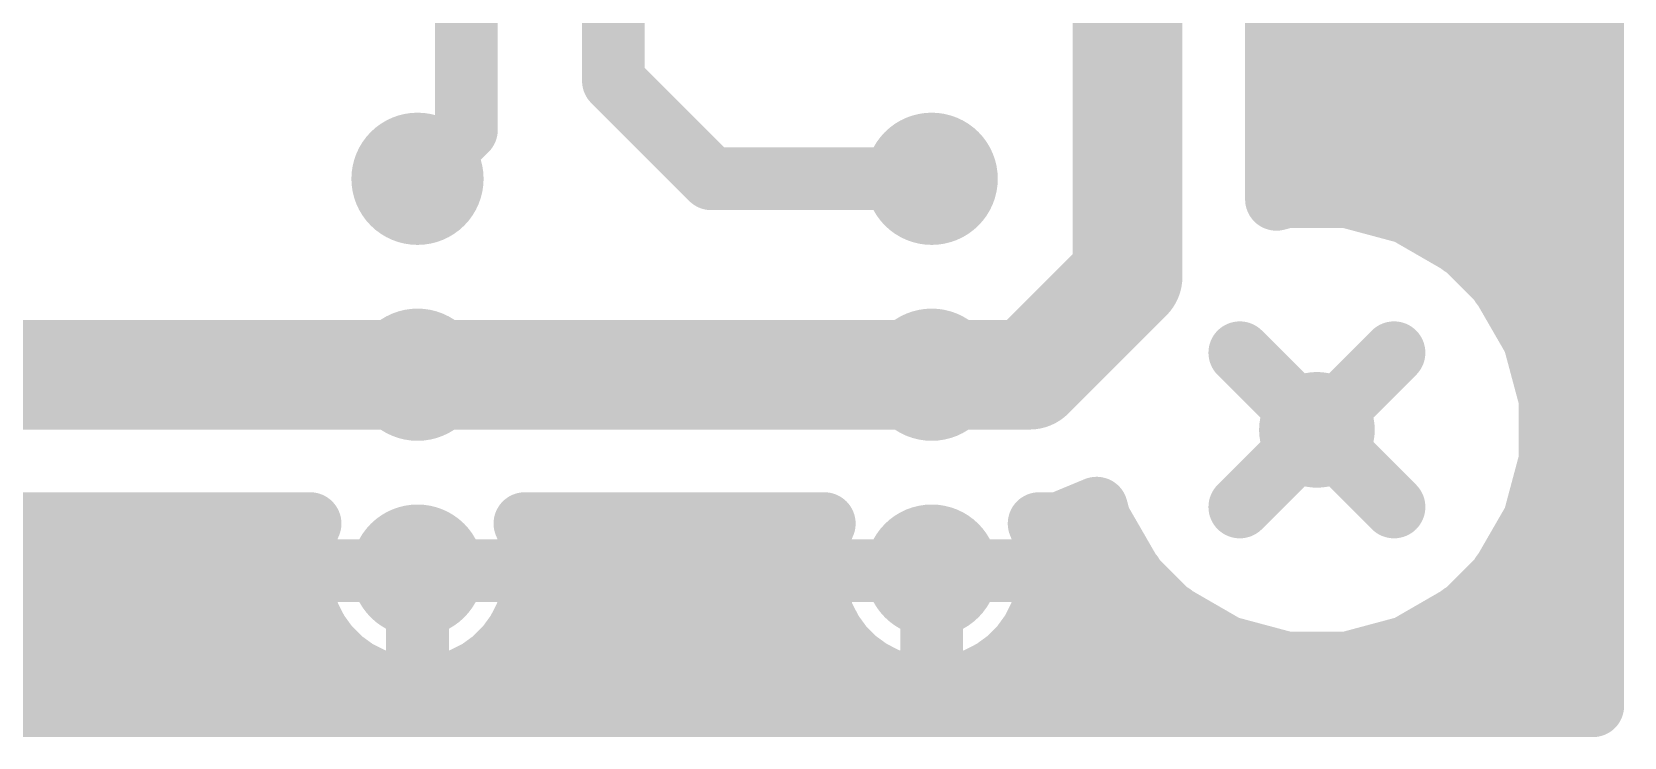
# Model space of a CAD drawing. Extents: x 1 to 49, y 1 to 49.
# Drawn here: x 28.34 to 48.98, y 1.02 to 10.16 of the extents above; entities that cross this region are included whole.
import ezdxf

# ---------------------------------------------------------------- set-up
doc = ezdxf.new("R2010")
doc.units = 0
for name, color, linetype in [('16', 175, 'CONTINUOUS'), ('17', 82, 'CONTINUOUS'), ('18', 82, 'CONTINUOUS')]:
    doc.layers.add(name, color=color, linetype=linetype)

# ---------------------------------------------------------------- blocks, each defined once
blk = doc.blocks.new('ROUNDP')
at = {"const_width": 0.5}
blk.add_lwpolyline([(0, -0.25, 1), (0, 0.25, 1), (0, -0.25)], format="xyb", dxfattribs=at)
blk = doc.blocks.new('ROUNDV')
at = {"const_width": 0.5}
blk.add_lwpolyline([(0, -0.25, 1), (0, 0.25, 1), (0, -0.25)], format="xyb", dxfattribs=at)

msp = doc.modelspace()

# ---------------------------------------------------------------- linework, layer by layer
at = {"layer": '16'}
for points, const_width in [([(48.5776, 48.5776), (48.5776, 1.4224)], 0.8128), ([(44.4754, 7.9884), (44.4754, 41.3415)], 0.8128), ([(42.545, 6.985), (42.545, 40.9575)], 1.4224), ([(33.9725, 24.765), (33.9725, 8.89)], 0.8128), ([(35.8775, 23.8125), (35.8775, 9.525)], 0.8128), ([(44.4754, 10.5664), (48.5776, 10.5664)], 0.8128), ([(44.4754, 9.7536), (48.5776, 9.7536)], 0.8128), ([(35.8775, 9.525), (37.1475, 8.255)], 0.8128), ([(33.9725, 8.89), (33.3375, 8.255)], 0.8128), ([(44.4754, 8.9408), (48.5776, 8.9408)], 0.8128), ([(37.1475, 8.255), (40.005, 8.255)], 0.8128), ([(44.4754, 8.128), (48.5776, 8.128)], 0.8128), ([(44.6021, 8.0224), (44.4754, 7.9884)], 0.8128), ([(45.3979, 8.0224), (44.6021, 8.0224)], 0.8128), ([(46.1666, 7.8164), (45.3979, 8.0224)], 0.8128), ([(46.8558, 7.4185), (46.1666, 7.8164)], 0.8128), ([(41.275, 5.715), (42.545, 6.985)], 1.4224), ([(46.8788, 7.3955), (46.8558, 7.4185)], 0.8128), ([(46.9208, 7.3781), (46.8788, 7.3955)], 0.8128), ([(47.3781, 6.9208), (46.9208, 7.3781)], 0.8128), ([(46.9837, 7.3152), (48.5776, 7.3152)], 0.8128), ([(47.3955, 6.8788), (47.3781, 6.9208)], 0.8128), ([(47.4185, 6.8558), (47.3955, 6.8788)], 0.8128), ([(47.8164, 6.1666), (47.4185, 6.8558)], 0.8128), ([(47.6226, 6.5024), (48.5776, 6.5024)], 0.8128), ([(27.305, 5.715), (33.3375, 5.715)], 1.4224), ([(33.3375, 5.715), (40.005, 5.715)], 1.4224), ([(40.005, 5.715), (41.275, 5.715)], 1.4224), ([(44, 6), (45, 5)], 0.8128), ([(46, 6), (45, 5)], 0.8128), ([(48.0224, 5.3979), (47.8164, 6.1666)], 0.8128), ([(47.9442, 5.6896), (48.5776, 5.6896)], 0.8128), ([(48.0224, 4.6021), (48.0224, 5.3979)], 0.8128), ([(45, 5), (44, 4)], 0.8128), ([(45, 5), (46, 4)], 0.8128), ([(48.0224, 4.8768), (48.5776, 4.8768)], 0.8128), ([(47.8164, 3.8334), (48.0224, 4.6021)], 0.8128), ([(41.659, 3.7846), (42.1429, 3.9851)], 0.8128), ([(42.1429, 3.9851), (42.1836, 3.8334)], 0.8128), ([(47.8782, 4.064), (48.5776, 4.064)], 0.8128), ([(17.6271, 3.7846), (31.9449, 3.7846)], 0.8128), ([(31.9311, 3.7576), (31.8573, 3.5304)], 0.8128), ([(31.9449, 3.7846), (31.9311, 3.7576)], 0.8128), ([(34.7439, 3.7576), (34.7301, 3.7846)], 0.8128), ([(34.7301, 3.7846), (38.6124, 3.7846)], 0.8128), ([(34.8177, 3.5304), (34.7439, 3.7576)], 0.8128), ([(38.5986, 3.7576), (38.5248, 3.5304)], 0.8128), ([(38.6124, 3.7846), (38.5986, 3.7576)], 0.8128), ([(41.4114, 3.7576), (41.3976, 3.7846)], 0.8128), ([(41.3976, 3.7846), (41.659, 3.7846)], 0.8128), ([(41.4852, 3.5304), (41.4114, 3.7576)], 0.8128), ([(42.1836, 3.8334), (42.5815, 3.1442)], 0.8128), ([(47.4185, 3.1442), (47.8164, 3.8334)], 0.8128), ([(31.8573, 3.5304), (31.8199, 3.2944)], 0.8128), ([(34.8551, 3.2944), (34.8177, 3.5304)], 0.8128), ([(38.5248, 3.5304), (38.4874, 3.2944)], 0.8128), ([(41.5226, 3.2944), (41.4852, 3.5304)], 0.8128), ([(17.0937, 3.2512), (31.8199, 3.2512)], 0.8128), ([(31.8199, 3.2944), (31.8199, 3.175)], 0.8128), ([(31.8199, 3.175), (33.3375, 3.175)], 0.8128), ([(33.3375, 3.175), (31.8199, 3.175)], 0.8128), ([(31.8199, 3.175), (31.8199, 3.0556)], 0.8128), ([(33.3375, 3.175), (33.3375, 3.175)], 0.8128), ([(33.3375, 1.6574), (33.3375, 3.175)], 0.8128), ([(33.3375, 3.175), (33.3375, 3.175)], 0.8128), ([(33.3375, 3.175), (33.3375, 1.6574)], 0.8128), ([(34.8551, 3.175), (33.3375, 3.175)], 0.8128), ([(33.3375, 3.175), (33.3375, 3.175)], 0.8128), ([(33.3375, 3.175), (34.8551, 3.175)], 0.8128), ([(34.8551, 3.175), (34.8551, 3.2944)], 0.8128), ([(34.8551, 3.2512), (38.4874, 3.2512)], 0.8128), ([(34.8551, 3.0556), (34.8551, 3.175)], 0.8128), ([(38.4874, 3.2944), (38.4874, 3.175)], 0.8128), ([(38.4874, 3.175), (40.005, 3.175)], 0.8128), ([(40.005, 3.175), (38.4874, 3.175)], 0.8128), ([(38.4874, 3.175), (38.4874, 3.0556)], 0.8128), ([(40.005, 3.175), (40.005, 3.175)], 0.8128), ([(40.005, 1.6574), (40.005, 3.175)], 0.8128), ([(40.005, 3.175), (40.005, 3.175)], 0.8128), ([(40.005, 3.175), (40.005, 1.6574)], 0.8128), ([(41.5226, 3.175), (40.005, 3.175)], 0.8128), ([(40.005, 3.175), (40.005, 3.175)], 0.8128), ([(40.005, 3.175), (41.5226, 3.175)], 0.8128), ([(41.5226, 3.175), (41.5226, 3.2944)], 0.8128), ([(41.5226, 3.2512), (42.5197, 3.2512)], 0.8128), ([(41.5226, 3.0556), (41.5226, 3.175)], 0.8128), ([(42.5815, 3.1442), (42.6045, 3.1212)], 0.8128), ([(42.6045, 3.1212), (42.6219, 3.0792)], 0.8128), ([(47.3781, 3.0792), (47.3955, 3.1212)], 0.8128), ([(47.3955, 3.1212), (47.4185, 3.1442)], 0.8128), ([(47.4803, 3.2512), (48.5776, 3.2512)], 0.8128), ([(31.8199, 3.0556), (31.8573, 2.8196)], 0.8128), ([(34.8177, 2.8196), (34.8551, 3.0556)], 0.8128), ([(38.4874, 3.0556), (38.5248, 2.8196)], 0.8128), ([(41.4852, 2.8196), (41.5226, 3.0556)], 0.8128), ([(42.6219, 3.0792), (43.0792, 2.6219)], 0.8128), ([(46.9208, 2.6219), (47.3781, 3.0792)], 0.8128), ([(31.8573, 2.8196), (31.9311, 2.5924)], 0.8128), ([(34.7439, 2.5924), (34.8177, 2.8196)], 0.8128), ([(38.5248, 2.8196), (38.5986, 2.5924)], 0.8128), ([(41.4114, 2.5924), (41.4852, 2.8196)], 0.8128), ([(31.9311, 2.5924), (32.0395, 2.3796)], 0.8128), ([(34.6355, 2.3796), (34.7439, 2.5924)], 0.8128), ([(38.5986, 2.5924), (38.707, 2.3796)], 0.8128), ([(41.303, 2.3796), (41.4114, 2.5924)], 0.8128), ([(43.0792, 2.6219), (43.1212, 2.6045)], 0.8128), ([(43.1212, 2.6045), (43.1442, 2.5815)], 0.8128), ([(43.1442, 2.5815), (43.8334, 2.1836)], 0.8128), ([(46.1666, 2.1836), (46.8558, 2.5815)], 0.8128), ([(46.8558, 2.5815), (46.8788, 2.6045)], 0.8128), ([(46.8788, 2.6045), (46.9208, 2.6219)], 0.8128), ([(16.2809, 2.4384), (32.0096, 2.4384)], 0.8128), ([(32.0395, 2.3796), (32.1799, 2.1864)], 0.8128), ([(33.3375, 2.4384), (33.3375, 2.4384)], 0.8128), ([(34.4951, 2.1864), (34.6355, 2.3796)], 0.8128), ([(34.6654, 2.4384), (38.6771, 2.4384)], 0.8128), ([(38.707, 2.3796), (38.8474, 2.1864)], 0.8128), ([(40.005, 2.4384), (40.005, 2.4384)], 0.8128), ([(41.1626, 2.1864), (41.303, 2.3796)], 0.8128), ([(41.3329, 2.4384), (43.392, 2.4384)], 0.8128), ([(46.608, 2.4384), (48.5776, 2.4384)], 0.8128), ([(32.1799, 2.1864), (32.3488, 2.0174)], 0.8128), ([(34.3261, 2.0174), (34.4951, 2.1864)], 0.8128), ([(38.8474, 2.1864), (39.0164, 2.0174)], 0.8128), ([(40.9936, 2.0174), (41.1626, 2.1864)], 0.8128), ([(43.8334, 2.1836), (44.6021, 1.9776)], 0.8128), ([(45.3979, 1.9776), (46.1666, 2.1836)], 0.8128), ([(32.3488, 2.0174), (32.5421, 1.877)], 0.8128), ([(32.5421, 1.877), (32.7549, 1.7686)], 0.8128), ([(33.9201, 1.7686), (34.1329, 1.877)], 0.8128), ([(34.1329, 1.877), (34.3261, 2.0174)], 0.8128), ([(39.0164, 2.0174), (39.2096, 1.877)], 0.8128), ([(39.2096, 1.877), (39.4224, 1.7686)], 0.8128), ([(40.5876, 1.7686), (40.8004, 1.877)], 0.8128), ([(40.8004, 1.877), (40.9936, 2.0174)], 0.8128), ([(44.6021, 1.9776), (45.3979, 1.9776)], 0.8128), ([(32.7549, 1.7686), (32.9821, 1.6948)], 0.8128), ([(32.9821, 1.6948), (33.2181, 1.6574)], 0.8128), ([(33.4569, 1.6574), (33.6929, 1.6948)], 0.8128), ([(33.6929, 1.6948), (33.9201, 1.7686)], 0.8128), ([(39.4224, 1.7686), (39.6496, 1.6948)], 0.8128), ([(39.6496, 1.6948), (39.8856, 1.6574)], 0.8128), ([(40.1244, 1.6574), (40.3604, 1.6948)], 0.8128), ([(40.3604, 1.6948), (40.5876, 1.7686)], 0.8128), ([(13.452, 1.6256), (48.5776, 1.6256)], 0.8128), ([(33.2181, 1.6574), (33.3375, 1.6574)], 0.8128), ([(33.3375, 1.6574), (33.4569, 1.6574)], 0.8128), ([(39.8856, 1.6574), (40.005, 1.6574)], 0.8128), ([(40.005, 1.6574), (40.1244, 1.6574)], 0.8128), ([(48.5776, 1.4224), (1.4224, 1.4224)], 0.8128)]:
    msp.add_lwpolyline(points, dxfattribs=dict(at, const_width=const_width))
for points, const_width in [([(44.4754, 9.9568, 1), (44.4754, 9.5504)], 0.4064), ([(48.5776, 9.5504, 1), (48.5776, 9.9568)], 0.4064), ([(36.0212, 9.6687, 1), (35.7338, 9.3813)], 0.4064), ([(35.6743, 9.525, 1), (36.0807, 9.525)], 0.4064), ([(34.1162, 8.7463, 1), (33.8288, 9.0337)], 0.4064), ([(44.4754, 9.144, 1), (44.4754, 8.7376)], 0.4064), ([(48.5776, 8.7376, 1), (48.5776, 9.144)], 0.4064), ([(33.7693, 8.89, 1), (34.1757, 8.89)], 0.4064), ([(33.1938, 8.3987, 1), (33.4812, 8.1113)], 0.4064), ([(37.1475, 8.4582, 1), (37.1475, 8.0518)], 0.4064), ([(37.0038, 8.1113, 1), (37.2912, 8.3987)], 0.4064), ([(40.005, 8.0518, 1), (40.005, 8.4582)], 0.4064), ([(44.4754, 8.3312, 1), (44.4754, 7.9248)], 0.4064), ([(48.5776, 7.9248, 1), (48.5776, 8.3312)], 0.4064), ([(44.4228, 8.1847, 1), (44.528, 7.7922)], 0.4064), ([(44.6021, 8.2256, 1), (44.6021, 7.8192)], 0.4064), ([(44.6547, 7.8261, 1), (44.5495, 8.2187)], 0.4064), ([(45.4505, 8.2187, 1), (45.3453, 7.8261)], 0.4064), ([(45.3979, 7.8192, 1), (45.3979, 8.2256)], 0.4064), ([(44.2722, 7.9884, 1), (44.6786, 7.9884)], 0.4064), ([(46.2682, 7.9924, 1), (46.065, 7.6404)], 0.4064), ([(46.114, 7.6201, 1), (46.2192, 8.0127)], 0.4064), ([(42.7964, 6.7336, 1), (42.2936, 7.2364)], 0.7112), ([(46.9995, 7.5622, 1), (46.7121, 7.2748)], 0.4064), ([(46.9565, 7.5833, 1), (46.801, 7.2078)], 0.4064), ([(47.0645, 7.5218, 1), (46.7771, 7.2344)], 0.4064), ([(46.7351, 7.2519, 1), (47.0225, 7.5392)], 0.4064), ([(46.7542, 7.2425, 1), (46.9574, 7.5945)], 0.4064), ([(46.9837, 7.5184, 1), (46.9837, 7.112)], 0.4064), ([(46.8431, 7.1904, 1), (46.9986, 7.5659)], 0.4064), ([(48.5776, 7.112, 1), (48.5776, 7.5184)], 0.4064), ([(42.1894, 6.985, 1), (42.9006, 6.985)], 0.7112), ([(47.5659, 6.9986, 1), (47.1904, 6.8431)], 0.4064), ([(47.5392, 7.0225, 1), (47.2519, 6.7351)], 0.4064), ([(47.5945, 6.9574, 1), (47.2425, 6.7542)], 0.4064), ([(47.2344, 6.7771, 1), (47.5218, 7.0645)], 0.4064), ([(47.2078, 6.801, 1), (47.5833, 6.9565)], 0.4064), ([(47.2748, 6.7121, 1), (47.5622, 6.9995)], 0.4064), ([(47.6226, 6.7056, 1), (47.6226, 6.2992)], 0.4064), ([(48.5776, 6.2992, 1), (48.5776, 6.7056)], 0.4064), ([(33.3375, 6.0706, 1), (33.3375, 5.3594)], 0.7112), ([(33.3375, 5.3594, 1), (33.3375, 6.0706)], 0.7112), ([(40.005, 6.0706, 1), (40.005, 5.3594)], 0.7112), ([(40.005, 5.3594, 1), (40.005, 6.0706)], 0.7112), ([(41.275, 5.3594, 1), (41.275, 6.0706)], 0.7112), ([(44.1437, 6.1437, 1), (43.8563, 5.8563)], 0.4064), ([(46.1437, 5.8563, 1), (45.8563, 6.1437)], 0.4064), ([(48.0127, 6.2192, 1), (47.6201, 6.114)], 0.4064), ([(47.6404, 6.065, 1), (47.9924, 6.2682)], 0.4064), ([(41.0236, 5.9664, 1), (41.5264, 5.4636)], 0.7112), ([(47.9442, 5.8928, 1), (47.9442, 5.4864)], 0.4064), ([(48.5776, 5.4864, 1), (48.5776, 5.8928)], 0.4064), ([(48.2256, 5.3979, 1), (47.8192, 5.3979)], 0.4064), ([(47.8261, 5.3453, 1), (48.2187, 5.4505)], 0.4064), ([(45.1437, 5.1437, 1), (44.8563, 4.8563)], 0.4064), ([(45.1437, 4.8563, 1), (44.8563, 5.1437)], 0.4064), ([(44.8563, 5.1437, 1), (45.1437, 4.8563)], 0.4064), ([(44.8563, 4.8563, 1), (45.1437, 5.1437)], 0.4064), ([(48.0224, 5.08, 1), (48.0224, 4.6736)], 0.4064), ([(48.5776, 4.6736, 1), (48.5776, 5.08)], 0.4064), ([(48.2187, 4.5495, 1), (47.8261, 4.6547)], 0.4064), ([(47.8192, 4.6021, 1), (48.2256, 4.6021)], 0.4064), ([(42.3392, 4.0377, 1), (41.9467, 3.9325)], 0.4064), ([(42.2207, 3.7973, 1), (42.0652, 4.1728)], 0.4064), ([(43.8563, 4.1437, 1), (44.1437, 3.8563)], 0.4064), ([(45.8563, 3.8563, 1), (46.1437, 4.1437)], 0.4064), ([(47.8782, 4.2672, 1), (47.8782, 3.8608)], 0.4064), ([(48.5776, 3.8608, 1), (48.5776, 4.2672)], 0.4064), ([(32.1243, 3.6948, 1), (31.7378, 3.8203)], 0.4064), ([(32.1259, 3.6923, 1), (31.7638, 3.8769)], 0.4064), ([(31.9449, 3.5814, 1), (31.9449, 3.9878)], 0.4064), ([(34.9112, 3.8769, 1), (34.5491, 3.6923)], 0.4064), ([(34.7301, 3.9878, 1), (34.7301, 3.5814)], 0.4064), ([(34.9372, 3.8203, 1), (34.5507, 3.6948)], 0.4064), ([(38.7918, 3.6948, 1), (38.4053, 3.8203)], 0.4064), ([(38.7934, 3.6923, 1), (38.4313, 3.8769)], 0.4064), ([(38.6124, 3.5814, 1), (38.6124, 3.9878)], 0.4064), ([(41.5787, 3.8769, 1), (41.2166, 3.6923)], 0.4064), ([(41.3976, 3.9878, 1), (41.3976, 3.5814)], 0.4064), ([(41.6047, 3.8203, 1), (41.2182, 3.6948)], 0.4064), ([(41.5812, 3.9723, 1), (41.7367, 3.5969)], 0.4064), ([(41.659, 3.5814, 1), (41.659, 3.9878)], 0.4064), ([(42.3595, 3.935, 1), (42.0076, 3.7318)], 0.4064), ([(47.9924, 3.7318, 1), (47.6404, 3.935)], 0.4064), ([(32.058, 3.4986, 1), (31.6566, 3.5622)], 0.4064), ([(31.75, 3.8498, 1), (32.1121, 3.6653)], 0.4064), ([(34.5629, 3.6653, 1), (34.925, 3.8498)], 0.4064), ([(35.0184, 3.5622, 1), (34.617, 3.4986)], 0.4064), ([(38.7255, 3.4986, 1), (38.3241, 3.5622)], 0.4064), ([(38.4175, 3.8498, 1), (38.7796, 3.6653)], 0.4064), ([(41.2304, 3.6653, 1), (41.5925, 3.8498)], 0.4064), ([(41.6859, 3.5622, 1), (41.2845, 3.4986)], 0.4064), ([(41.9873, 3.7808, 1), (42.3798, 3.886)], 0.4064), ([(47.6201, 3.886, 1), (48.0127, 3.7808)], 0.4064), ([(31.664, 3.5932, 1), (32.0505, 3.4676)], 0.4064), ([(34.6245, 3.4676, 1), (35.011, 3.5932)], 0.4064), ([(38.3315, 3.5932, 1), (38.718, 3.4676)], 0.4064), ([(41.292, 3.4676, 1), (41.6785, 3.5932)], 0.4064), ([(32.0231, 3.2944, 1), (31.6167, 3.2944)], 0.4064), ([(31.8199, 3.3782, 1), (31.8199, 2.9718)], 0.4064), ([(31.8199, 3.3782, 1), (31.8199, 2.9718)], 0.4064), ([(32.0231, 3.175, 1), (31.6167, 3.175)], 0.4064), ([(31.6192, 3.3262, 1), (32.0206, 3.2626)], 0.4064), ([(31.8199, 3.048, 1), (31.8199, 3.4544)], 0.4064), ([(33.5407, 3.175, 1), (33.1343, 3.175)], 0.4064), ([(33.5407, 3.175, 1), (33.1343, 3.175)], 0.4064), ([(33.3375, 3.3782, 1), (33.3375, 2.9718)], 0.4064), ([(33.5407, 3.175, 1), (33.1343, 3.175)], 0.4064), ([(33.3375, 3.3782, 1), (33.3375, 2.9718)], 0.4064), ([(33.5407, 3.175, 1), (33.1343, 3.175)], 0.4064), ([(33.3375, 3.3782, 1), (33.3375, 2.9718)], 0.4064), ([(33.3375, 2.9718, 1), (33.3375, 3.3782)], 0.4064), ([(33.3375, 2.9718, 1), (33.3375, 3.3782)], 0.4064), ([(33.3375, 2.9718, 1), (33.3375, 3.3782)], 0.4064), ([(35.0583, 3.2944, 1), (34.6519, 3.2944)], 0.4064), ([(34.8551, 3.4544, 1), (34.8551, 3.048)], 0.4064), ([(35.0583, 3.175, 1), (34.6519, 3.175)], 0.4064), ([(34.6544, 3.2626, 1), (35.0558, 3.3262)], 0.4064), ([(34.8551, 2.9718, 1), (34.8551, 3.3782)], 0.4064), ([(34.8551, 2.9718, 1), (34.8551, 3.3782)], 0.4064), ([(38.6906, 3.2944, 1), (38.2842, 3.2944)], 0.4064), ([(38.4874, 3.3782, 1), (38.4874, 2.9718)], 0.4064), ([(38.4874, 3.3782, 1), (38.4874, 2.9718)], 0.4064), ([(38.6906, 3.175, 1), (38.2842, 3.175)], 0.4064), ([(38.2867, 3.3262, 1), (38.6881, 3.2626)], 0.4064), ([(38.4874, 3.048, 1), (38.4874, 3.4544)], 0.4064), ([(40.2082, 3.175, 1), (39.8018, 3.175)], 0.4064), ([(40.2082, 3.175, 1), (39.8018, 3.175)], 0.4064), ([(40.005, 3.3782, 1), (40.005, 2.9718)], 0.4064), ([(40.2082, 3.175, 1), (39.8018, 3.175)], 0.4064), ([(40.005, 3.3782, 1), (40.005, 2.9718)], 0.4064), ([(40.2082, 3.175, 1), (39.8018, 3.175)], 0.4064), ([(40.005, 3.3782, 1), (40.005, 2.9718)], 0.4064), ([(40.005, 2.9718, 1), (40.005, 3.3782)], 0.4064), ([(40.005, 2.9718, 1), (40.005, 3.3782)], 0.4064), ([(40.005, 2.9718, 1), (40.005, 3.3782)], 0.4064), ([(41.7258, 3.2944, 1), (41.3194, 3.2944)], 0.4064), ([(41.5226, 3.4544, 1), (41.5226, 3.048)], 0.4064), ([(41.7258, 3.175, 1), (41.3194, 3.175)], 0.4064), ([(41.3219, 3.2626, 1), (41.7233, 3.3262)], 0.4064), ([(41.5226, 2.9718, 1), (41.5226, 3.3782)], 0.4064), ([(41.5226, 2.9718, 1), (41.5226, 3.3782)], 0.4064), ([(42.7252, 3.2879, 1), (42.4378, 3.0005)], 0.4064), ([(42.7922, 3.199, 1), (42.4167, 3.0435)], 0.4064), ([(42.5197, 3.048, 1), (42.5197, 3.4544)], 0.4064), ([(47.5833, 3.0435, 1), (47.2078, 3.199)], 0.4064), ([(47.5622, 3.0005, 1), (47.2748, 3.2879)], 0.4064), ([(47.4803, 3.4544, 1), (47.4803, 3.048)], 0.4064), ([(48.5776, 3.048, 1), (48.5776, 3.4544)], 0.4064), ([(32.0206, 3.0873, 1), (31.6192, 3.0238)], 0.4064), ([(31.6167, 3.175, 1), (32.0231, 3.175)], 0.4064), ([(33.1343, 3.175, 1), (33.5407, 3.175)], 0.4064), ([(33.1343, 3.175, 1), (33.5407, 3.175)], 0.4064), ([(34.6519, 3.175, 1), (35.0583, 3.175)], 0.4064), ([(35.0558, 3.0238, 1), (34.6544, 3.0873)], 0.4064), ([(38.6881, 3.0873, 1), (38.2867, 3.0238)], 0.4064), ([(38.2842, 3.175, 1), (38.6906, 3.175)], 0.4064), ([(39.8018, 3.175, 1), (40.2082, 3.175)], 0.4064), ([(39.8018, 3.175, 1), (40.2082, 3.175)], 0.4064), ([(41.3194, 3.175, 1), (41.7258, 3.175)], 0.4064), ([(41.7233, 3.0238, 1), (41.3219, 3.0873)], 0.4064), ([(42.4055, 3.0426, 1), (42.7575, 3.2458)], 0.4064), ([(42.7656, 3.2229, 1), (42.4782, 2.9355)], 0.4064), ([(42.4341, 3.0014, 1), (42.8096, 3.1569)], 0.4064), ([(42.4608, 2.9775, 1), (42.7481, 3.2649)], 0.4064), ([(47.1904, 3.1569, 1), (47.5659, 3.0014)], 0.4064), ([(47.2519, 3.2649, 1), (47.5392, 2.9775)], 0.4064), ([(47.2425, 3.2458, 1), (47.5945, 3.0426)], 0.4064), ([(47.5218, 2.9355, 1), (47.2344, 3.2229)], 0.4064), ([(31.6167, 3.0556, 1), (32.0231, 3.0556)], 0.4064), ([(32.0505, 2.8824, 1), (31.664, 2.7568)], 0.4064), ([(35.011, 2.7568, 1), (34.6245, 2.8824)], 0.4064), ([(34.6519, 3.0556, 1), (35.0583, 3.0556)], 0.4064), ([(38.2842, 3.0556, 1), (38.6906, 3.0556)], 0.4064), ([(38.718, 2.8824, 1), (38.3315, 2.7568)], 0.4064), ([(41.6785, 2.7568, 1), (41.292, 2.8824)], 0.4064), ([(41.3194, 3.0556, 1), (41.7258, 3.0556)], 0.4064), ([(31.6566, 2.7878, 1), (32.058, 2.8514)], 0.4064), ([(32.1121, 2.6847, 1), (31.75, 2.5002)], 0.4064), ([(34.925, 2.5002, 1), (34.5629, 2.6847)], 0.4064), ([(34.617, 2.8514, 1), (35.0184, 2.7878)], 0.4064), ([(38.3241, 2.7878, 1), (38.7255, 2.8514)], 0.4064), ([(38.7796, 2.6847, 1), (38.4175, 2.5002)], 0.4064), ([(41.5925, 2.5002, 1), (41.2304, 2.6847)], 0.4064), ([(41.2845, 2.8514, 1), (41.6859, 2.7878)], 0.4064), ([(43.1569, 2.8096, 1), (43.0014, 2.4341)], 0.4064), ([(43.2649, 2.7481, 1), (42.9775, 2.4608)], 0.4064), ([(42.9355, 2.4782, 1), (43.2229, 2.7656)], 0.4064), ([(43.2458, 2.7575, 1), (43.0426, 2.4055)], 0.4064), ([(43.0005, 2.4378, 1), (43.2879, 2.7252)], 0.4064), ([(43.0435, 2.4167, 1), (43.199, 2.7922)], 0.4064), ([(46.7121, 2.7252, 1), (46.9995, 2.4378)], 0.4064), ([(46.801, 2.7922, 1), (46.9565, 2.4167)], 0.4064), ([(46.7771, 2.7656, 1), (47.0645, 2.4782)], 0.4064), ([(47.0225, 2.4608, 1), (46.7351, 2.7481)], 0.4064), ([(46.9574, 2.4055, 1), (46.7542, 2.7575)], 0.4064), ([(46.9986, 2.4341, 1), (46.8431, 2.8096)], 0.4064), ([(31.7378, 2.5296, 1), (32.1243, 2.6552)], 0.4064), ([(32.2039, 2.499, 1), (31.8751, 2.2602)], 0.4064), ([(32.0096, 2.2352, 1), (32.0096, 2.6416)], 0.4064), ([(33.3375, 2.6416, 1), (33.3375, 2.2352)], 0.4064), ([(33.3375, 2.2352, 1), (33.3375, 2.6416)], 0.4064), ([(34.6654, 2.6416, 1), (34.6654, 2.2352)], 0.4064), ([(34.7999, 2.2602, 1), (34.4711, 2.499)], 0.4064), ([(34.5507, 2.6552, 1), (34.9372, 2.5296)], 0.4064), ([(38.4053, 2.5296, 1), (38.7918, 2.6552)], 0.4064), ([(38.8714, 2.499, 1), (38.5426, 2.2602)], 0.4064), ([(38.6771, 2.2352, 1), (38.6771, 2.6416)], 0.4064), ([(40.005, 2.6416, 1), (40.005, 2.2352)], 0.4064), ([(40.005, 2.2352, 1), (40.005, 2.6416)], 0.4064), ([(41.3329, 2.6416, 1), (41.3329, 2.2352)], 0.4064), ([(41.4674, 2.2602, 1), (41.1386, 2.499)], 0.4064), ([(41.2182, 2.6552, 1), (41.6047, 2.5296)], 0.4064), ([(43.392, 2.2352, 1), (43.392, 2.6416)], 0.4064), ([(46.608, 2.6416, 1), (46.608, 2.2352)], 0.4064), ([(48.5776, 2.2352, 1), (48.5776, 2.6416)], 0.4064), ([(31.8585, 2.2874, 1), (32.2206, 2.4719)], 0.4064), ([(32.3236, 2.33, 1), (32.0363, 2.0427)], 0.4064), ([(32.0155, 2.0669, 1), (32.3443, 2.3058)], 0.4064), ([(34.3307, 2.3058, 1), (34.6595, 2.0669)], 0.4064), ([(34.6387, 2.0427, 1), (34.3514, 2.33)], 0.4064), ([(34.4544, 2.4719, 1), (34.8165, 2.2874)], 0.4064), ([(38.526, 2.2874, 1), (38.8881, 2.4719)], 0.4064), ([(38.9911, 2.33, 1), (38.7038, 2.0427)], 0.4064), ([(38.683, 2.0669, 1), (39.0118, 2.3058)], 0.4064), ([(40.9982, 2.3058, 1), (41.327, 2.0669)], 0.4064), ([(41.3062, 2.0427, 1), (41.0189, 2.33)], 0.4064), ([(41.1219, 2.4719, 1), (41.484, 2.2874)], 0.4064), ([(43.886, 2.3798, 1), (43.7808, 1.9873)], 0.4064), ([(43.7318, 2.0076, 1), (43.935, 2.3595)], 0.4064), ([(46.065, 2.3595, 1), (46.2682, 2.0076)], 0.4064), ([(46.2192, 1.9873, 1), (46.114, 2.3798)], 0.4064), ([(32.4683, 2.1818, 1), (32.2294, 1.853)], 0.4064), ([(32.2052, 1.8738, 1), (32.4925, 2.1611)], 0.4064), ([(32.6344, 2.0581, 1), (32.4499, 1.696)], 0.4064), ([(34.2251, 1.696, 1), (34.0406, 2.0581)], 0.4064), ([(34.1825, 2.1611, 1), (34.4698, 1.8738)], 0.4064), ([(34.4456, 1.853, 1), (34.2067, 2.1818)], 0.4064), ([(39.1358, 2.1818, 1), (38.8969, 1.853)], 0.4064), ([(38.8727, 1.8738, 1), (39.16, 2.1611)], 0.4064), ([(39.3019, 2.0581, 1), (39.1174, 1.696)], 0.4064), ([(40.8926, 1.696, 1), (40.7081, 2.0581)], 0.4064), ([(40.85, 2.1611, 1), (41.1373, 1.8738)], 0.4064), ([(41.1131, 1.853, 1), (40.8742, 2.1818)], 0.4064), ([(44.6021, 2.1808, 1), (44.6021, 1.7744)], 0.4064), ([(44.5495, 1.7813, 1), (44.6547, 2.1739)], 0.4064), ([(45.3453, 2.1739, 1), (45.4505, 1.7813)], 0.4064), ([(45.3979, 1.7744, 1), (45.3979, 2.1808)], 0.4064), ([(32.4227, 1.7126, 1), (32.6615, 2.0414)], 0.4064), ([(32.8177, 1.9618, 1), (32.6921, 1.5753)], 0.4064), ([(32.6627, 1.5875, 1), (32.8472, 1.9496)], 0.4064), ([(33.0139, 1.8955, 1), (32.9503, 1.4941)], 0.4064), ([(32.9193, 1.5015, 1), (33.0449, 1.888)], 0.4064), ([(33.6301, 1.888, 1), (33.7557, 1.5015)], 0.4064), ([(33.7247, 1.4941, 1), (33.6611, 1.8955)], 0.4064), ([(33.8278, 1.9496, 1), (34.0123, 1.5875)], 0.4064), ([(33.9828, 1.5753, 1), (33.8573, 1.9618)], 0.4064), ([(34.0135, 2.0414, 1), (34.2523, 1.7126)], 0.4064), ([(39.0902, 1.7126, 1), (39.329, 2.0414)], 0.4064), ([(39.4852, 1.9618, 1), (39.3596, 1.5753)], 0.4064), ([(39.3302, 1.5875, 1), (39.5147, 1.9496)], 0.4064), ([(39.6814, 1.8955, 1), (39.6178, 1.4941)], 0.4064), ([(39.5868, 1.5015, 1), (39.7124, 1.888)], 0.4064), ([(40.2976, 1.888, 1), (40.4232, 1.5015)], 0.4064), ([(40.3922, 1.4941, 1), (40.3286, 1.8955)], 0.4064), ([(40.4953, 1.9496, 1), (40.6798, 1.5875)], 0.4064), ([(40.6503, 1.5753, 1), (40.5248, 1.9618)], 0.4064), ([(40.681, 2.0414, 1), (40.9198, 1.7126)], 0.4064), ([(33.2181, 1.8606, 1), (33.2181, 1.4542)], 0.4064), ([(33.3375, 1.8606, 1), (33.3375, 1.4542)], 0.4064), ([(33.1343, 1.6574, 1), (33.5407, 1.6574)], 0.4064), ([(33.1343, 1.6574, 1), (33.5407, 1.6574)], 0.4064), ([(33.1863, 1.4567, 1), (33.2498, 1.8581)], 0.4064), ([(33.4251, 1.8581, 1), (33.4887, 1.4567)], 0.4064), ([(33.3375, 1.4542, 1), (33.3375, 1.8606)], 0.4064), ([(33.4569, 1.4542, 1), (33.4569, 1.8606)], 0.4064), ([(39.8856, 1.8606, 1), (39.8856, 1.4542)], 0.4064), ([(40.005, 1.8606, 1), (40.005, 1.4542)], 0.4064), ([(39.8018, 1.6574, 1), (40.2082, 1.6574)], 0.4064), ([(39.8018, 1.6574, 1), (40.2082, 1.6574)], 0.4064), ([(39.8538, 1.4567, 1), (39.9173, 1.8581)], 0.4064), ([(40.0926, 1.8581, 1), (40.1562, 1.4567)], 0.4064), ([(40.005, 1.4542, 1), (40.005, 1.8606)], 0.4064), ([(40.1244, 1.4542, 1), (40.1244, 1.8606)], 0.4064), ([(48.5776, 1.4224, 1), (48.5776, 1.8288)], 0.4064), ([(48.5776, 1.2192, 1), (48.5776, 1.6256)], 0.4064), ([(48.3744, 1.4224, 1), (48.7808, 1.4224)], 0.4064)]:
    msp.add_lwpolyline(points, format="xyb", dxfattribs=dict(at, const_width=const_width))

# ---------------------------------------------------------------- block references
at = {"layer": '17', "xscale": 1.7144, "yscale": 1.7144, "rotation": 270}
for p in [(33.3375, 8.255), (33.3375, 8.255), (40.005, 8.255), (40.005, 8.255), (33.3375, 5.715), (33.3375, 5.715), (40.005, 5.715), (40.005, 5.715), (33.3375, 3.175), (33.3375, 3.175), (40.005, 3.175), (40.005, 3.175)]:
    msp.add_blockref('ROUNDP', p, dxfattribs=at)
at = {"layer": '18', "xscale": 1.5, "yscale": 1.5}
msp.add_blockref('ROUNDV', (45, 5), dxfattribs=at)
msp.add_blockref('ROUNDV', (45, 5), dxfattribs=at)

doc.saveas('drawing.dxf')
